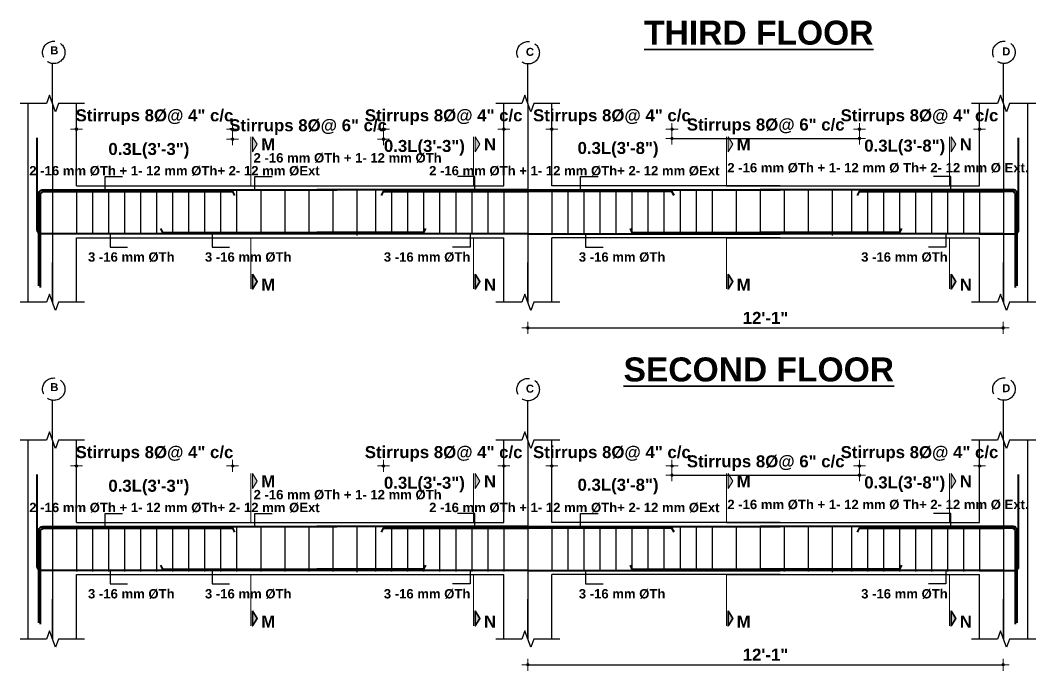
# Model space of a CAD drawing. Header units: inches. Extents: x -12073856 to 12321241, y -1226296 to 1319224.
# Drawn here: x 129946 to 130453, y 49695 to 50020 of the extents above; entities that cross this region are included whole.
import ezdxf
from ezdxf.enums import TextEntityAlignment as Align

# ---------------------------------------------------------------- set-up
doc = ezdxf.new("R2010")
doc.units = ezdxf.units.IN
doc.header["$MEASUREMENT"] = 0
doc.header["$PDMODE"] = 35
doc.linetypes.add('ACAD_ISO02W100', pattern=[15, 12, -3])
for name, color, linetype, lineweight in [('BAR', 5, 'Continuous', 40), ('Dimension', 130, 'Continuous', 9), ('Hatch', 9, 'Continuous', 9), ('HATCH1', 4, 'ACAD_ISO02W100', 13), ('TEXT', 255, 'Continuous', 35)]:
    doc.layers.add(name, color=color, linetype=linetype, lineweight=lineweight)
doc.layers.add('STIRRUP', color=10, linetype='Continuous')
doc.styles.add('1.8 str', font='times.ttf', dxfattribs={"width": 0.8, "height": 6})
doc.styles.add('STYLE1', font='arialbd.ttf')
doc.dimstyles.new('1.4', dxfattribs={"dimscale": 0, "dimtxt": 6, "dimasz": 0.5, "dimexe": 2, "dimexo": 9, "dimgap": 2, "dimtad": 1, "dimdec": 0, "dimlfac": 0.5, "dimzin": 3, "dimdsep": 46, "dimlunit": 4, "dimtxsty": '1.8 str', "dimblk": 'DIM', "dimcen": 3, "dimdle": 3, "dimse1": 1, "dimse2": 1, "dimclrd": 256, "dimclre": 256, "dimclrt": 7, "dimadec": 1, "dimazin": 2, "dimtfac": 1, "dimtdec": 0, "dimtix": 1, "dimtofl": 0, "dimtmove": 2, "dimatfit": 3, "dimldrblk": 'ARROW', "dimfxl": 2, "dimfrac": 2, "dimtolj": 2, "dimtzin": 0, "dimarcsym": 0})

# ---------------------------------------------------------------- blocks, each defined once
blk = doc.blocks.new('DIM')
at = {"layer": 'Dimension'}
h = blk.add_hatch(color=256, dxfattribs=at)
h.paths.add_polyline_path([(0, 1.3), (0, 0), (1.3, 0, 0.414214)])
h.paths.add_polyline_path([(1.3, 0), (0, 0), (0, -1.3, 0.414214)])
h.paths.add_polyline_path([(0, 0), (-1.3, 0, 0.414214), (0, -1.3)])
h.paths.add_polyline_path([(0, 1.3, 0.414214), (-1.3, 0), (0, 0)])
for p, q in [((-6, 0), (6, 0)), ((0, 6), (0, -6))]:
    blk.add_line(p, q, dxfattribs=at)
blk.add_circle((0, 0), 1.28, dxfattribs=at)
blk = doc.blocks.new('*D2440')
at = {"layer": 'Defpoints', "color": 0, "ltscale": 10, "transparency": 16777216}
for p in [(130052.03, 49797.69), (129974.03, 49785.71), (130052.03, 49781.15)]:
    blk.add_point(p, dxfattribs=at)
at = {"layer": 'Dimension', "lineweight": -2, "ltscale": 10, "transparency": 16777216}
for p, q in [((129973.53, 49797.69), (129973.03, 49797.69)), ((130052.53, 49797.69), (130053.03, 49797.69))]:
    blk.add_line(p, q, dxfattribs=at)
at = {"layer": 'Dimension', "lineweight": -2, "ltscale": 10, "transparency": 16777216, "xscale": 0.5, "yscale": 0.5, "zscale": 0.5}
blk.add_blockref('DIM', (129974.03, 49797.69), dxfattribs=at)
at = {"layer": 'Dimension', "lineweight": -2, "ltscale": 10, "transparency": 16777216, "xscale": 0.5, "yscale": 0.5, "zscale": 0.5, "rotation": 180}
blk.add_blockref('DIM', (130052.03, 49797.69), dxfattribs=at)
at = {"layer": 'Dimension', "color": 7, "ltscale": 10, "transparency": 16777216, "insert": (130013.03, 49803.72), "char_height": 6, "attachment_point": 5, "style": 'STYLE1'}
blk.add_mtext('\\A2;Stirrups 8%%C@ 4" c/c', dxfattribs=at)
blk = doc.blocks.new('ARROW')
at = {"layer": 'Hatch'}
h = blk.add_hatch(color=256, dxfattribs=at)
h.dxf.hatch_style = 1
h.paths.add_polyline_path([(12191115.8, -1270860.1), (12191485.4, -1270660.1), (12191115.8, -1270660.1)])
for p, q in [((12191115.8, -1270860.1), (12191115.8, -1270060.1)), ((12191015.8, -1270160.1), (12196382.9, -1270160.1)), ((12191485.4, -1270660.1), (12190746.1, -1270660.1)), ((12190746.1, -1270660.1), (12191115.8, -1270860.1)), ((12191485.4, -1270660.1), (12191115.8, -1270860.1))]:
    blk.add_line(p, q, dxfattribs=at)
blk = doc.blocks.new('*D2441')
at = {"layer": 'Defpoints', "color": 0, "ltscale": 10, "transparency": 16777216}
for p in [(130187.38, 49797.69), (130187.38, 49784.15), (130127.38, 49766.63)]:
    blk.add_point(p, dxfattribs=at)
at = {"layer": 'Dimension', "lineweight": -2, "ltscale": 10, "transparency": 16777216}
for p, q in [((130126.88, 49797.69), (130126.38, 49797.69)), ((130187.88, 49797.69), (130188.38, 49797.69))]:
    blk.add_line(p, q, dxfattribs=at)
at = {"layer": 'Dimension', "lineweight": -2, "ltscale": 10, "transparency": 16777216, "xscale": 0.5, "yscale": 0.5, "zscale": 0.5}
blk.add_blockref('DIM', (130127.38, 49797.69), dxfattribs=at)
at = {"layer": 'Dimension', "lineweight": -2, "ltscale": 10, "transparency": 16777216, "xscale": 0.5, "yscale": 0.5, "zscale": 0.5, "rotation": 180}
blk.add_blockref('DIM', (130187.38, 49797.69), dxfattribs=at)
at = {"layer": 'Dimension', "color": 7, "ltscale": 10, "transparency": 16777216, "insert": (130157.38, 49803.72), "char_height": 6, "attachment_point": 5, "style": 'STYLE1'}
blk.add_mtext('\\A2;Stirrups 8%%C@ 4" c/c', dxfattribs=at)
blk = doc.blocks.new('*D2442')
at = {"layer": 'Defpoints', "color": 0, "ltscale": 10, "transparency": 16777216}
for p in [(130211.38, 49797.69), (130211.38, 49784.15), (130271.38, 49766.63)]:
    blk.add_point(p, dxfattribs=at)
at = {"layer": 'Dimension', "lineweight": -2, "ltscale": 10, "transparency": 16777216}
for p, q in [((130210.88, 49797.69), (130210.38, 49797.69)), ((130271.88, 49797.69), (130272.38, 49797.69))]:
    blk.add_line(p, q, dxfattribs=at)
at = {"layer": 'Dimension', "lineweight": -2, "ltscale": 10, "transparency": 16777216, "xscale": 0.5, "yscale": 0.5, "zscale": 0.5}
blk.add_blockref('DIM', (130211.38, 49797.69), dxfattribs=at)
at = {"layer": 'Dimension', "lineweight": -2, "ltscale": 10, "transparency": 16777216, "xscale": 0.5, "yscale": 0.5, "zscale": 0.5, "rotation": 180}
blk.add_blockref('DIM', (130271.38, 49797.69), dxfattribs=at)
at = {"layer": 'Dimension', "color": 7, "ltscale": 10, "transparency": 16777216, "insert": (130241.38, 49803.72), "char_height": 6, "attachment_point": 5, "style": 'STYLE1'}
blk.add_mtext('\\A2;Stirrups 8%%C@ 4" c/c', dxfattribs=at)
blk = doc.blocks.new('*D2443')
at = {"layer": 'Defpoints', "color": 0, "ltscale": 10, "transparency": 16777216}
for p in [(130424.95, 49797.69), (130424.95, 49784.15), (130364.95, 49766.63)]:
    blk.add_point(p, dxfattribs=at)
at = {"layer": 'Dimension', "lineweight": -2, "ltscale": 10, "transparency": 16777216}
for p, q in [((130364.45, 49797.69), (130363.95, 49797.69)), ((130425.45, 49797.69), (130425.95, 49797.69))]:
    blk.add_line(p, q, dxfattribs=at)
at = {"layer": 'Dimension', "lineweight": -2, "ltscale": 10, "transparency": 16777216, "xscale": 0.5, "yscale": 0.5, "zscale": 0.5}
blk.add_blockref('DIM', (130364.95, 49797.69), dxfattribs=at)
at = {"layer": 'Dimension', "lineweight": -2, "ltscale": 10, "transparency": 16777216, "xscale": 0.5, "yscale": 0.5, "zscale": 0.5, "rotation": 180}
blk.add_blockref('DIM', (130424.95, 49797.69), dxfattribs=at)
at = {"layer": 'Dimension', "color": 7, "ltscale": 10, "transparency": 16777216, "insert": (130394.95, 49803.72), "char_height": 6, "attachment_point": 5, "style": 'STYLE1'}
blk.add_mtext('\\A2;Stirrups 8%%C@ 4" c/c', dxfattribs=at)
blk = doc.blocks.new('*D2444')
at = {"layer": 'Defpoints', "color": 0, "ltscale": 10, "transparency": 16777216}
for p in [(130364.95, 49793.08), (130271.38, 49761.65), (130364.95, 49761.65)]:
    blk.add_point(p, dxfattribs=at)
at = {"layer": 'Dimension', "lineweight": -2, "ltscale": 10, "transparency": 16777216}
blk.add_line((130271.88, 49793.08), (130364.45, 49793.08), dxfattribs=at)
at = {"layer": 'Dimension', "lineweight": -2, "ltscale": 10, "transparency": 16777216, "xscale": 0.5, "yscale": 0.5, "zscale": 0.5, "rotation": 180}
blk.add_blockref('DIM', (130271.38, 49793.08), dxfattribs=at)
at = {"layer": 'Dimension', "lineweight": -2, "ltscale": 10, "transparency": 16777216, "xscale": 0.5, "yscale": 0.5, "zscale": 0.5}
blk.add_blockref('DIM', (130364.95, 49793.08), dxfattribs=at)
at = {"layer": 'Dimension', "color": 7, "ltscale": 10, "transparency": 16777216, "insert": (130318.17, 49799.11), "char_height": 6, "attachment_point": 5, "style": 'STYLE1'}
blk.add_mtext('\\A2;Stirrups 8%%C@ 6" c/c', dxfattribs=at)
blk = doc.blocks.new('*D2445')
at = {"layer": 'Defpoints', "color": 0, "ltscale": 10, "transparency": 16777216}
for p in [(130199.38, 49711.19), (130436.74, 49711.19), (130436.74, 49698.38)]:
    blk.add_point(p, dxfattribs=at)
at = {"layer": 'Dimension', "lineweight": -2, "ltscale": 10, "transparency": 16777216}
blk.add_line((130199.88, 49698.38), (130436.24, 49698.38), dxfattribs=at)
at = {"layer": 'Dimension', "lineweight": -2, "ltscale": 10, "transparency": 16777216, "xscale": 0.5, "yscale": 0.5, "zscale": 0.5, "rotation": 180}
blk.add_blockref('DIM', (130199.38, 49698.38), dxfattribs=at)
at = {"layer": 'Dimension', "lineweight": -2, "ltscale": 10, "transparency": 16777216, "xscale": 0.5, "yscale": 0.5, "zscale": 0.5}
blk.add_blockref('DIM', (130436.74, 49698.38), dxfattribs=at)
at = {"layer": 'Dimension', "color": 7, "ltscale": 10, "transparency": 16777216, "insert": (130318.06, 49703.39), "char_height": 6, "attachment_point": 5, "style": 'STYLE1'}
blk.add_mtext('\\A2;12\'-1"', dxfattribs=at)
blk = doc.blocks.new('*D2446')
at = {"layer": 'Defpoints', "color": 0, "ltscale": 10, "transparency": 16777216}
for p in [(130052.03, 49965.98), (129974.03, 49954.01), (130052.03, 49949.44)]:
    blk.add_point(p, dxfattribs=at)
at = {"layer": 'Dimension', "lineweight": -2, "ltscale": 10, "transparency": 16777216}
for p, q in [((129973.53, 49965.98), (129973.03, 49965.98)), ((130052.53, 49965.98), (130053.03, 49965.98))]:
    blk.add_line(p, q, dxfattribs=at)
at = {"layer": 'Dimension', "lineweight": -2, "ltscale": 10, "transparency": 16777216, "xscale": 0.5, "yscale": 0.5, "zscale": 0.5}
blk.add_blockref('DIM', (129974.03, 49965.98), dxfattribs=at)
at = {"layer": 'Dimension', "lineweight": -2, "ltscale": 10, "transparency": 16777216, "xscale": 0.5, "yscale": 0.5, "zscale": 0.5, "rotation": 180}
blk.add_blockref('DIM', (130052.03, 49965.98), dxfattribs=at)
at = {"layer": 'Dimension', "color": 7, "ltscale": 10, "transparency": 16777216, "insert": (130013.03, 49972.01), "char_height": 6, "attachment_point": 5, "style": 'STYLE1'}
blk.add_mtext('\\A2;Stirrups 8%%C@ 4" c/c', dxfattribs=at)
blk = doc.blocks.new('*D2447')
at = {"layer": 'Defpoints', "color": 0, "ltscale": 10, "transparency": 16777216}
for p in [(130127.38, 49961), (130052.03, 49944.46), (130127.38, 49929.95)]:
    blk.add_point(p, dxfattribs=at)
at = {"layer": 'Dimension', "lineweight": -2, "ltscale": 10, "transparency": 16777216}
for p, q in [((130051.53, 49961), (130051.03, 49961)), ((130127.88, 49961), (130128.38, 49961))]:
    blk.add_line(p, q, dxfattribs=at)
at = {"layer": 'Dimension', "lineweight": -2, "ltscale": 10, "transparency": 16777216, "xscale": 0.5, "yscale": 0.5, "zscale": 0.5}
blk.add_blockref('DIM', (130052.03, 49961), dxfattribs=at)
at = {"layer": 'Dimension', "lineweight": -2, "ltscale": 10, "transparency": 16777216, "xscale": 0.5, "yscale": 0.5, "zscale": 0.5, "rotation": 180}
blk.add_blockref('DIM', (130127.38, 49961), dxfattribs=at)
at = {"layer": 'Dimension', "color": 7, "ltscale": 10, "transparency": 16777216, "insert": (130089.71, 49967.03), "char_height": 6, "attachment_point": 5, "style": 'STYLE1'}
blk.add_mtext('\\A2;Stirrups 8%%C@ 6" c/c', dxfattribs=at)
blk = doc.blocks.new('*D2448')
at = {"layer": 'Defpoints', "color": 0, "ltscale": 10, "transparency": 16777216}
for p in [(130187.38, 49965.98), (130187.38, 49952.44), (130127.38, 49934.93)]:
    blk.add_point(p, dxfattribs=at)
at = {"layer": 'Dimension', "lineweight": -2, "ltscale": 10, "transparency": 16777216}
for p, q in [((130126.88, 49965.98), (130126.38, 49965.98)), ((130187.88, 49965.98), (130188.38, 49965.98))]:
    blk.add_line(p, q, dxfattribs=at)
at = {"layer": 'Dimension', "lineweight": -2, "ltscale": 10, "transparency": 16777216, "xscale": 0.5, "yscale": 0.5, "zscale": 0.5}
blk.add_blockref('DIM', (130127.38, 49965.98), dxfattribs=at)
at = {"layer": 'Dimension', "lineweight": -2, "ltscale": 10, "transparency": 16777216, "xscale": 0.5, "yscale": 0.5, "zscale": 0.5, "rotation": 180}
blk.add_blockref('DIM', (130187.38, 49965.98), dxfattribs=at)
at = {"layer": 'Dimension', "color": 7, "ltscale": 10, "transparency": 16777216, "insert": (130157.38, 49972.01), "char_height": 6, "attachment_point": 5, "style": 'STYLE1'}
blk.add_mtext('\\A2;Stirrups 8%%C@ 4" c/c', dxfattribs=at)
blk = doc.blocks.new('*D2449')
at = {"layer": 'Defpoints', "color": 0, "ltscale": 10, "transparency": 16777216}
for p in [(130211.38, 49965.98), (130211.38, 49952.44), (130271.38, 49934.93)]:
    blk.add_point(p, dxfattribs=at)
at = {"layer": 'Dimension', "lineweight": -2, "ltscale": 10, "transparency": 16777216}
for p, q in [((130210.88, 49965.98), (130210.38, 49965.98)), ((130271.88, 49965.98), (130272.38, 49965.98))]:
    blk.add_line(p, q, dxfattribs=at)
at = {"layer": 'Dimension', "lineweight": -2, "ltscale": 10, "transparency": 16777216, "xscale": 0.5, "yscale": 0.5, "zscale": 0.5}
blk.add_blockref('DIM', (130211.38, 49965.98), dxfattribs=at)
at = {"layer": 'Dimension', "lineweight": -2, "ltscale": 10, "transparency": 16777216, "xscale": 0.5, "yscale": 0.5, "zscale": 0.5, "rotation": 180}
blk.add_blockref('DIM', (130271.38, 49965.98), dxfattribs=at)
at = {"layer": 'Dimension', "color": 7, "ltscale": 10, "transparency": 16777216, "insert": (130241.38, 49972.01), "char_height": 6, "attachment_point": 5, "style": 'STYLE1'}
blk.add_mtext('\\A2;Stirrups 8%%C@ 4" c/c', dxfattribs=at)
blk = doc.blocks.new('*D2450')
at = {"layer": 'Defpoints', "color": 0, "ltscale": 10, "transparency": 16777216}
for p in [(130424.95, 49965.98), (130424.95, 49952.44), (130364.95, 49934.93)]:
    blk.add_point(p, dxfattribs=at)
at = {"layer": 'Dimension', "lineweight": -2, "ltscale": 10, "transparency": 16777216}
for p, q in [((130364.45, 49965.98), (130363.95, 49965.98)), ((130425.45, 49965.98), (130425.95, 49965.98))]:
    blk.add_line(p, q, dxfattribs=at)
at = {"layer": 'Dimension', "lineweight": -2, "ltscale": 10, "transparency": 16777216, "xscale": 0.5, "yscale": 0.5, "zscale": 0.5}
blk.add_blockref('DIM', (130364.95, 49965.98), dxfattribs=at)
at = {"layer": 'Dimension', "lineweight": -2, "ltscale": 10, "transparency": 16777216, "xscale": 0.5, "yscale": 0.5, "zscale": 0.5, "rotation": 180}
blk.add_blockref('DIM', (130424.95, 49965.98), dxfattribs=at)
at = {"layer": 'Dimension', "color": 7, "ltscale": 10, "transparency": 16777216, "insert": (130394.95, 49972.01), "char_height": 6, "attachment_point": 5, "style": 'STYLE1'}
blk.add_mtext('\\A2;Stirrups 8%%C@ 4" c/c', dxfattribs=at)
blk = doc.blocks.new('*D2451')
at = {"layer": 'Defpoints', "color": 0, "ltscale": 10, "transparency": 16777216}
for p in [(130364.95, 49961.37), (130271.38, 49929.95), (130364.95, 49929.95)]:
    blk.add_point(p, dxfattribs=at)
at = {"layer": 'Dimension', "lineweight": -2, "ltscale": 10, "transparency": 16777216}
blk.add_line((130271.88, 49961.37), (130364.45, 49961.37), dxfattribs=at)
at = {"layer": 'Dimension', "lineweight": -2, "ltscale": 10, "transparency": 16777216, "xscale": 0.5, "yscale": 0.5, "zscale": 0.5, "rotation": 180}
blk.add_blockref('DIM', (130271.38, 49961.37), dxfattribs=at)
at = {"layer": 'Dimension', "lineweight": -2, "ltscale": 10, "transparency": 16777216, "xscale": 0.5, "yscale": 0.5, "zscale": 0.5}
blk.add_blockref('DIM', (130364.95, 49961.37), dxfattribs=at)
at = {"layer": 'Dimension', "color": 7, "ltscale": 10, "transparency": 16777216, "insert": (130318.17, 49967.4), "char_height": 6, "attachment_point": 5, "style": 'STYLE1'}
blk.add_mtext('\\A2;Stirrups 8%%C@ 6" c/c', dxfattribs=at)
blk = doc.blocks.new('*D2452')
at = {"layer": 'Defpoints', "color": 0, "ltscale": 10, "transparency": 16777216}
for p in [(130199.38, 49879.49), (130436.74, 49879.49), (130436.74, 49866.67)]:
    blk.add_point(p, dxfattribs=at)
at = {"layer": 'Dimension', "lineweight": -2, "ltscale": 10, "transparency": 16777216}
blk.add_line((130199.88, 49866.67), (130436.24, 49866.67), dxfattribs=at)
at = {"layer": 'Dimension', "lineweight": -2, "ltscale": 10, "transparency": 16777216, "xscale": 0.5, "yscale": 0.5, "zscale": 0.5, "rotation": 180}
blk.add_blockref('DIM', (130199.38, 49866.67), dxfattribs=at)
at = {"layer": 'Dimension', "lineweight": -2, "ltscale": 10, "transparency": 16777216, "xscale": 0.5, "yscale": 0.5, "zscale": 0.5}
blk.add_blockref('DIM', (130436.74, 49866.67), dxfattribs=at)
at = {"layer": 'Dimension', "color": 7, "ltscale": 10, "transparency": 16777216, "insert": (130318.06, 49871.69), "char_height": 6, "attachment_point": 5, "style": 'STYLE1'}
blk.add_mtext('\\A2;12\'-1"', dxfattribs=at)

msp = doc.modelspace()

# ---------------------------------------------------------------- hatches: boundary and pattern name
at = {"layer": 'TEXT', "ltscale": 10}
for points in [[(130062.02, 49962.22), (130062.02, 49954.72), (130064.33, 49958.47)], [(130173.18, 49962.22), (130173.18, 49954.72), (130175.49, 49958.47)], [(130299.37, 49962.22), (130299.37, 49954.72), (130301.68, 49958.47)], [(130410.75, 49962.22), (130410.75, 49954.72), (130413.06, 49958.47)], [(130062.02, 49886.09), (130062.02, 49893.59), (130064.33, 49889.84)], [(130173.18, 49886.09), (130173.18, 49893.59), (130175.49, 49889.84)], [(130299.37, 49886.09), (130299.37, 49893.59), (130301.68, 49889.84)], [(130410.75, 49886.09), (130410.75, 49893.59), (130413.06, 49889.84)], [(130062.02, 49793.93), (130062.02, 49786.43), (130064.33, 49790.18)], [(130173.18, 49793.93), (130173.18, 49786.43), (130175.49, 49790.18)], [(130299.37, 49793.93), (130299.37, 49786.43), (130301.68, 49790.18)], [(130410.75, 49793.93), (130410.75, 49786.43), (130413.06, 49790.18)], [(130062.02, 49717.79), (130062.02, 49725.29), (130064.33, 49721.54)], [(130173.18, 49717.79), (130173.18, 49725.29), (130175.49, 49721.54)], [(130299.37, 49717.79), (130299.37, 49725.29), (130301.68, 49721.54)], [(130410.75, 49717.79), (130410.75, 49725.29), (130413.06, 49721.54)]]:
    msp.add_hatch(color=256, dxfattribs=at).paths.add_polyline_path(points)

# ---------------------------------------------------------------- linework, layer by layer
for p, q in [((129962.03, 49978.84), (129962.03, 49998.8)), ((130199.38, 49978.84), (130199.38, 49998.8)), ((130436.95, 49978.84), (130436.95, 49998.8)), ((129962.03, 49978.84), (129962.03, 49879.49)), ((130199.38, 49978.84), (130199.38, 49879.49)), ((130436.95, 49978.84), (130436.95, 49879.49)), ((129962.03, 49879.49), (129962.03, 49899.44)), ((130199.38, 49879.49), (130199.38, 49899.44)), ((130436.95, 49879.49), (130436.95, 49899.44)), ((129962.03, 49810.55), (129962.03, 49830.5)), ((130199.38, 49810.55), (130199.38, 49830.5)), ((130436.95, 49810.55), (130436.95, 49830.5)), ((129962.03, 49810.55), (129962.03, 49711.19)), ((130199.38, 49810.55), (130199.38, 49711.19)), ((130436.95, 49810.55), (130436.95, 49711.19)), ((129962.03, 49711.19), (129962.03, 49731.15)), ((130199.38, 49711.19), (130199.38, 49731.15)), ((130436.95, 49711.19), (130436.95, 49731.15))]:
    msp.add_line(p, q)
at = {"ltscale": 10}
for p, q in [((129950.03, 49911.68), (129950.03, 49978.84)), ((129974.03, 49937.68), (129974.03, 49978.84)), ((130187.38, 49937.68), (130187.38, 49978.84)), ((130211.38, 49937.68), (130211.38, 49978.84)), ((130424.95, 49937.68), (130424.95, 49978.84)), ((130448.95, 49934.93), (130448.95, 49978.84)), ((129974.03, 49937.68), (130172.33, 49937.68)), ((130094.03, 49937.68), (130187.38, 49937.68)), ((130325.38, 49937.68), (130211.38, 49937.68)), ((130298.52, 49937.68), (130424.95, 49937.68)), ((130448.95, 49879.49), (130448.95, 49934.93)), ((129950.03, 49879.49), (129950.03, 49911.68)), ((129974.03, 49879.49), (129974.03, 49911.68)), ((129974.03, 49911.68), (130170.55, 49911.68)), ((130094.03, 49911.68), (130187.38, 49911.68)), ((130187.38, 49879.49), (130187.38, 49911.68)), ((130325.38, 49911.68), (130211.38, 49911.68)), ((130211.38, 49879.49), (130211.38, 49911.68)), ((130298.52, 49911.68), (130424.95, 49911.68)), ((130424.95, 49879.49), (130424.95, 49911.68)), ((129950.03, 49743.38), (129950.03, 49810.55)), ((129974.03, 49769.38), (129974.03, 49810.55)), ((130187.38, 49769.38), (130187.38, 49810.55)), ((130211.38, 49769.38), (130211.38, 49810.55)), ((130424.95, 49769.38), (130424.95, 49810.55)), ((130448.95, 49766.63), (130448.95, 49810.55)), ((129974.03, 49769.38), (130172.33, 49769.38)), ((130094.03, 49769.38), (130187.38, 49769.38)), ((130325.38, 49769.38), (130211.38, 49769.38)), ((130298.52, 49769.38), (130424.95, 49769.38)), ((130448.95, 49711.19), (130448.95, 49766.63)), ((129950.03, 49711.19), (129950.03, 49743.38)), ((129974.03, 49711.19), (129974.03, 49743.38)), ((129974.03, 49743.38), (130170.55, 49743.38)), ((130094.03, 49743.38), (130187.38, 49743.38)), ((130187.38, 49711.19), (130187.38, 49743.38)), ((130325.38, 49743.38), (130211.38, 49743.38)), ((130211.38, 49711.19), (130211.38, 49743.38)), ((130298.52, 49743.38), (130424.95, 49743.38)), ((130424.95, 49711.19), (130424.95, 49743.38))]:
    msp.add_line(p, q, dxfattribs=at)
at = {"linetype": 'Continuous', "ltscale": 10}
for points in [[(129978.03, 49978.84), (129965.03, 49978.84), (129963.53, 49974.72), (129960.53, 49982.96), (129959.03, 49978.84), (129946.03, 49978.84)], [(130215.38, 49978.84), (130202.38, 49978.84), (130200.88, 49974.72), (130197.88, 49982.96), (130196.38, 49978.84), (130183.38, 49978.84)], [(130452.95, 49978.84), (130439.95, 49978.84), (130438.45, 49974.72), (130435.45, 49982.96), (130433.95, 49978.84), (130420.95, 49978.84)], [(129978.03, 49879.49), (129965.03, 49879.49), (129963.53, 49875.36), (129960.53, 49883.61), (129959.03, 49879.49), (129946.03, 49879.49)], [(130215.38, 49879.49), (130202.38, 49879.49), (130200.88, 49875.36), (130197.88, 49883.61), (130196.38, 49879.49), (130183.38, 49879.49)], [(130452.95, 49879.49), (130439.95, 49879.49), (130438.45, 49875.36), (130435.45, 49883.61), (130433.95, 49879.49), (130420.95, 49879.49)], [(129978.03, 49810.55), (129965.03, 49810.55), (129963.53, 49806.43), (129960.53, 49814.67), (129959.03, 49810.55), (129946.03, 49810.55)], [(130215.38, 49810.55), (130202.38, 49810.55), (130200.88, 49806.43), (130197.88, 49814.67), (130196.38, 49810.55), (130183.38, 49810.55)], [(130452.95, 49810.55), (130439.95, 49810.55), (130438.45, 49806.43), (130435.45, 49814.67), (130433.95, 49810.55), (130420.95, 49810.55)], [(129978.03, 49711.19), (129965.03, 49711.19), (129963.53, 49707.07), (129960.53, 49715.31), (129959.03, 49711.19), (129946.03, 49711.19)], [(130215.38, 49711.19), (130202.38, 49711.19), (130200.88, 49707.07), (130197.88, 49715.31), (130196.38, 49711.19), (130183.38, 49711.19)], [(130452.95, 49711.19), (130439.95, 49711.19), (130438.45, 49707.07), (130435.45, 49715.31), (130433.95, 49711.19), (130420.95, 49711.19)]]:
    msp.add_lwpolyline(points, dxfattribs=at)
at = {"layer": 'BAR', "ltscale": 10}
for p, q in [((130199.38, 49935.68), (130094.03, 49935.68)), ((130199.38, 49935.68), (130325.38, 49935.68)), ((130436.95, 49935.68), (130315.38, 49935.68)), ((130199.38, 49913.68), (130094.03, 49913.68)), ((130199.38, 49913.68), (130325.38, 49913.68)), ((130436.95, 49913.68), (130315.38, 49913.68)), ((130199.38, 49767.38), (130094.03, 49767.38)), ((130199.38, 49767.38), (130325.38, 49767.38)), ((130436.95, 49767.38), (130315.38, 49767.38)), ((130199.38, 49745.38), (130094.03, 49745.38)), ((130199.38, 49745.38), (130325.38, 49745.38)), ((130436.95, 49745.38), (130315.38, 49745.38))]:
    msp.add_line(p, q, dxfattribs=at)
for points in [[(129974.03, 49913.68), (129956.55, 49913.68, -0.414214), (129954.53, 49915.69), (129954.53, 49961.68)], [(130424.95, 49913.68), (130442.44, 49913.68, 0.414214), (130444.45, 49915.69), (130444.45, 49961.68)], [(129955.28, 49887.68), (129955.28, 49933.66, -0.414214), (129957.3, 49935.68), (129974.03, 49935.68)], [(129956.03, 49886.93), (129956.03, 49932.91, -0.414214), (129958.05, 49934.93), (129974.03, 49934.93)], [(130443.7, 49887.68), (130443.7, 49933.66, 0.414214), (130441.69, 49935.68), (130424.95, 49935.68)], [(130442.95, 49886.93), (130442.95, 49932.91, 0.414214), (130440.94, 49934.93), (130424.95, 49934.93)], [(129974.03, 49745.38), (129956.55, 49745.38, -0.414214), (129954.53, 49747.4), (129954.53, 49793.38)], [(130424.95, 49745.38), (130442.44, 49745.38, 0.414214), (130444.45, 49747.4), (130444.45, 49793.38)], [(129955.28, 49719.38), (129955.28, 49765.37, -0.414214), (129957.3, 49767.38), (129974.03, 49767.38)], [(129956.03, 49718.63), (129956.03, 49764.62, -0.414214), (129958.05, 49766.63), (129974.03, 49766.63)], [(130443.7, 49719.38), (130443.7, 49765.37, 0.414214), (130441.69, 49767.38), (130424.95, 49767.38)], [(130442.95, 49718.63), (130442.95, 49764.62, 0.414214), (130440.94, 49766.63), (130424.95, 49766.63)]]:
    msp.add_lwpolyline(points, format="xyb", dxfattribs=at)
for points in [[(129962.03, 49935.68), (130104.03, 49935.68)], [(129962.03, 49934.93), (130052.03, 49934.93), (130052.99, 49932.93)], [(130126.34, 49932.93), (130127.38, 49934.93), (130199.38, 49934.93)], [(130272.43, 49932.93), (130271.38, 49934.93), (130199.38, 49934.93)], [(130363.91, 49932.93), (130364.95, 49934.93), (130436.95, 49934.93)], [(130016.08, 49916.43), (130017.03, 49914.43), (130104.03, 49914.43)], [(130148.34, 49916.43), (130147.38, 49914.43), (130094.03, 49914.43)], [(130250.43, 49916.43), (130251.38, 49914.43), (130325.38, 49914.43)], [(130385.91, 49916.43), (130384.95, 49914.43), (130315.38, 49914.43)], [(130104.03, 49913.68), (129962.03, 49913.68)], [(129962.03, 49767.38), (130104.03, 49767.38)], [(129962.03, 49766.63), (130052.03, 49766.63), (130052.99, 49764.63)], [(130126.34, 49764.63), (130127.38, 49766.63), (130199.38, 49766.63)], [(130272.43, 49764.63), (130271.38, 49766.63), (130199.38, 49766.63)], [(130363.91, 49764.63), (130364.95, 49766.63), (130436.95, 49766.63)], [(130104.03, 49745.38), (129962.03, 49745.38)], [(130016.08, 49748.13), (130017.03, 49746.13), (130104.03, 49746.13)], [(130148.34, 49748.13), (130147.38, 49746.13), (130094.03, 49746.13)], [(130250.43, 49748.13), (130251.38, 49746.13), (130325.38, 49746.13)], [(130385.91, 49748.13), (130384.95, 49746.13), (130315.38, 49746.13)]]:
    msp.add_lwpolyline(points, dxfattribs=at)
at = {"layer": 'Dimension', "ltscale": 10}
for p, q in [((130061.16, 49937.68), (130061.16, 49962.18)), ((130172.33, 49937.68), (130172.33, 49962.18)), ((130298.52, 49937.68), (130298.52, 49962.18)), ((130409.89, 49937.68), (130409.89, 49962.18)), ((130061.16, 49886.13), (130061.16, 49911.68)), ((130172.33, 49886.13), (130172.33, 49911.68)), ((130298.52, 49886.13), (130298.52, 49911.68)), ((130409.89, 49886.13), (130409.89, 49911.68)), ((130061.16, 49769.38), (130061.16, 49793.88)), ((130172.33, 49769.38), (130172.33, 49793.88)), ((130298.52, 49769.38), (130298.52, 49793.88)), ((130409.89, 49769.38), (130409.89, 49793.88)), ((130061.16, 49717.84), (130061.16, 49743.38)), ((130172.33, 49717.84), (130172.33, 49743.38)), ((130298.52, 49717.84), (130298.52, 49743.38)), ((130409.89, 49717.84), (130409.89, 49743.38))]:
    msp.add_line(p, q, dxfattribs=at)
for points in [[(130062.02, 49954.72), (130062.02, 49962.22), (130064.33, 49958.47), (130062.02, 49954.72)], [(130173.18, 49954.72), (130173.18, 49962.22), (130175.49, 49958.47), (130173.18, 49954.72)], [(130299.37, 49954.72), (130299.37, 49962.22), (130301.68, 49958.47), (130299.37, 49954.72)], [(130410.75, 49954.72), (130410.75, 49962.22), (130413.06, 49958.47), (130410.75, 49954.72)], [(130062.02, 49786.43), (130062.02, 49793.93), (130064.33, 49790.18), (130062.02, 49786.43)], [(130173.18, 49786.43), (130173.18, 49793.93), (130175.49, 49790.18), (130173.18, 49786.43)], [(130299.37, 49786.43), (130299.37, 49793.93), (130301.68, 49790.18), (130299.37, 49786.43)], [(130410.75, 49786.43), (130410.75, 49793.93), (130413.06, 49790.18), (130410.75, 49786.43)]]:
    msp.add_lwpolyline(points, dxfattribs=at)
at = {"layer": 'HATCH1', "lineweight": 25}
for centre in [(129962.71, 50004.37), (130199.55, 50004.17), (130437.12, 50004.39), (129962.71, 49836.08), (130199.55, 49835.88), (130437.12, 49836.1)]:
    msp.add_circle(centre, 5.6, dxfattribs=at)
at = {"layer": 'STIRRUP'}
for p, q in [((129974.03, 49936.08), (129974.03, 49913.28)), ((129982.03, 49936.08), (129982.03, 49913.28)), ((129990.03, 49936.08), (129990.03, 49913.28)), ((129998.03, 49936.08), (129998.03, 49913.28)), ((130006.03, 49936.08), (130006.03, 49913.28)), ((130014.03, 49936.08), (130014.03, 49913.28)), ((130022.03, 49936.08), (130022.03, 49913.28)), ((130030.03, 49936.08), (130030.03, 49913.28)), ((130038.03, 49936.08), (130038.03, 49913.28)), ((130046.03, 49936.08), (130046.03, 49913.28)), ((130054.03, 49936.08), (130054.03, 49913.28)), ((130066.03, 49936.08), (130066.03, 49913.28)), ((130078.03, 49936.08), (130078.03, 49913.28)), ((130090.03, 49936.08), (130090.03, 49913.28)), ((130102.03, 49936.08), (130102.03, 49913.28)), ((130114.03, 49936.08), (130114.03, 49913.28)), ((130114.03, 49935.68), (130114.03, 49912.88)), ((130123.38, 49936.08), (130123.38, 49913.28)), ((130131.38, 49936.08), (130131.38, 49913.28)), ((130139.38, 49936.08), (130139.38, 49913.28)), ((130147.38, 49936.08), (130147.38, 49913.28)), ((130155.38, 49936.08), (130155.38, 49913.28)), ((130163.38, 49936.08), (130163.38, 49913.28)), ((130171.38, 49936.08), (130171.38, 49913.28)), ((130179.38, 49936.08), (130179.38, 49913.28)), ((130187.38, 49936.08), (130187.38, 49913.28)), ((130211.38, 49936.08), (130211.38, 49913.28)), ((130219.38, 49936.08), (130219.38, 49913.28)), ((130227.38, 49936.08), (130227.38, 49913.28)), ((130235.38, 49936.08), (130235.38, 49913.28)), ((130243.38, 49936.08), (130243.38, 49913.28)), ((130251.38, 49936.08), (130251.38, 49913.28)), ((130259.38, 49936.08), (130259.38, 49913.28)), ((130267.38, 49936.08), (130267.38, 49913.28)), ((130275.38, 49936.08), (130275.38, 49913.28)), ((130283.38, 49936.08), (130283.38, 49913.28)), ((130291.38, 49936.08), (130291.38, 49913.28)), ((130303.38, 49936.08), (130303.38, 49913.28)), ((130315.38, 49936.08), (130315.38, 49913.28)), ((130327.38, 49936.08), (130327.38, 49913.28)), ((130339.38, 49936.08), (130339.38, 49913.28)), ((130351.38, 49936.08), (130351.38, 49913.28)), ((130351.38, 49935.68), (130351.38, 49912.88)), ((130360.95, 49936.08), (130360.95, 49913.28)), ((130368.95, 49936.08), (130368.95, 49913.28)), ((130376.95, 49936.08), (130376.95, 49913.28)), ((130384.95, 49936.08), (130384.95, 49913.28)), ((130392.95, 49936.08), (130392.95, 49913.28)), ((130400.95, 49936.08), (130400.95, 49913.28)), ((130408.95, 49936.08), (130408.95, 49913.28)), ((130416.95, 49936.08), (130416.95, 49913.28)), ((130424.95, 49936.08), (130424.95, 49913.28)), ((129974.03, 49767.78), (129974.03, 49744.98)), ((129982.03, 49767.78), (129982.03, 49744.98)), ((129990.03, 49767.78), (129990.03, 49744.98)), ((129998.03, 49767.78), (129998.03, 49744.98)), ((130006.03, 49767.78), (130006.03, 49744.98)), ((130014.03, 49767.78), (130014.03, 49744.98)), ((130022.03, 49767.78), (130022.03, 49744.98)), ((130030.03, 49767.78), (130030.03, 49744.98)), ((130038.03, 49767.78), (130038.03, 49744.98)), ((130046.03, 49767.78), (130046.03, 49744.98)), ((130054.03, 49767.78), (130054.03, 49744.98)), ((130066.03, 49767.78), (130066.03, 49744.98)), ((130078.03, 49767.78), (130078.03, 49744.98)), ((130090.03, 49767.78), (130090.03, 49744.98)), ((130102.03, 49767.78), (130102.03, 49744.98)), ((130114.03, 49767.78), (130114.03, 49744.98)), ((130114.03, 49767.38), (130114.03, 49744.58)), ((130123.38, 49767.78), (130123.38, 49744.98)), ((130131.38, 49767.78), (130131.38, 49744.98)), ((130139.38, 49767.78), (130139.38, 49744.98)), ((130147.38, 49767.78), (130147.38, 49744.98)), ((130155.38, 49767.78), (130155.38, 49744.98)), ((130163.38, 49767.78), (130163.38, 49744.98)), ((130171.38, 49767.78), (130171.38, 49744.98)), ((130179.38, 49767.78), (130179.38, 49744.98)), ((130187.38, 49767.78), (130187.38, 49744.98)), ((130211.38, 49767.78), (130211.38, 49744.98)), ((130219.38, 49767.78), (130219.38, 49744.98)), ((130227.38, 49767.78), (130227.38, 49744.98)), ((130235.38, 49767.78), (130235.38, 49744.98)), ((130243.38, 49767.78), (130243.38, 49744.98)), ((130251.38, 49767.78), (130251.38, 49744.98)), ((130259.38, 49767.78), (130259.38, 49744.98)), ((130267.38, 49767.78), (130267.38, 49744.98)), ((130275.38, 49767.78), (130275.38, 49744.98)), ((130283.38, 49767.78), (130283.38, 49744.98)), ((130291.38, 49767.78), (130291.38, 49744.98)), ((130303.38, 49767.78), (130303.38, 49744.98)), ((130315.38, 49767.78), (130315.38, 49744.98)), ((130327.38, 49767.78), (130327.38, 49744.98)), ((130339.38, 49767.78), (130339.38, 49744.98)), ((130351.38, 49767.78), (130351.38, 49744.98)), ((130351.38, 49767.38), (130351.38, 49744.58)), ((130360.95, 49767.78), (130360.95, 49744.98)), ((130368.95, 49767.78), (130368.95, 49744.98)), ((130376.95, 49767.78), (130376.95, 49744.98)), ((130384.95, 49767.78), (130384.95, 49744.98)), ((130392.95, 49767.78), (130392.95, 49744.98)), ((130400.95, 49767.78), (130400.95, 49744.98)), ((130408.95, 49767.78), (130408.95, 49744.98)), ((130416.95, 49767.78), (130416.95, 49744.98)), ((130424.95, 49767.78), (130424.95, 49744.98))]:
    msp.add_line(p, q, dxfattribs=at)
at = {"layer": 'TEXT', "ltscale": 10}
for points in [[(130062.02, 49893.59), (130062.02, 49886.09), (130064.33, 49889.84), (130062.02, 49893.59)], [(130173.18, 49893.59), (130173.18, 49886.09), (130175.49, 49889.84), (130173.18, 49893.59)], [(130299.37, 49893.59), (130299.37, 49886.09), (130301.68, 49889.84), (130299.37, 49893.59)], [(130410.75, 49893.59), (130410.75, 49886.09), (130413.06, 49889.84), (130410.75, 49893.59)], [(130062.02, 49725.29), (130062.02, 49717.79), (130064.33, 49721.54), (130062.02, 49725.29)], [(130173.18, 49725.29), (130173.18, 49717.79), (130175.49, 49721.54), (130173.18, 49725.29)], [(130299.37, 49725.29), (130299.37, 49717.79), (130301.68, 49721.54), (130299.37, 49725.29)], [(130410.75, 49725.29), (130410.75, 49717.79), (130413.06, 49721.54), (130410.75, 49725.29)]]:
    msp.add_lwpolyline(points, dxfattribs=at)

# ---------------------------------------------------------------- texts
at = {"layer": 'HATCH1', "lineweight": 25, "style": 'STYLE1'}
for s, p in [('B', (129961.02, 50003.38)), ('C', (130198.45, 50002.62)), ('D', (130436.25, 50002.84)), ('B', (129961.02, 49835.09)), ('C', (130198.45, 49834.33)), ('D', (130436.25, 49834.55))]:
    msp.add_text(s, height=4, dxfattribs=at).set_placement(p)
at = {"layer": 'TEXT', "style": 'STYLE1'}
for s, p in [('%%UTHIRD FLOOR', (130314.7, 50014.22)), ('%%USECOND FLOOR', (130314.7, 49845.93))]:
    msp.add_text(s, height=12, dxfattribs=at).set_placement(p, align=Align.MIDDLE_CENTER)
for s, p in [('0.3L(3\'-3")', (129989.99, 49953.1)), ('0.3L(3\'-3")', (130127.55, 49954.62)), ('0.3L(3\'-8")', (130224.23, 49953.6)), ('0.3L(3\'-8")', (130367.36, 49954.76)), ('0.3L(3\'-3")', (129989.99, 49784.81)), ('0.3L(3\'-3")', (130127.55, 49786.33)), ('0.3L(3\'-8")', (130224.23, 49785.3)), ('0.3L(3\'-8")', (130367.36, 49786.47))]:
    msp.add_text(s, height=6, dxfattribs=at).set_placement(p)
at = {"layer": 'TEXT', "ltscale": 10, "style": 'STYLE1'}
for s, height, p in [('M', 6, (130066.31, 49955.39)), ('N', 6, (130177.49, 49955.39)), ('M', 6, (130303.66, 49955.39)), ('N', 6, (130415.05, 49955.39)), ('2 -16 mm %%CTh + 1- 12 mm %%CTh', 4.68, (130062.5, 49949.33)), ('2 -16 mm %%CTh + 1- 12 mm %%CTh+ 2- 12 mm %%CExt', 4.68, (129950.53, 49942.91)), ('2 -16 mm %%CTh + 1- 12 mm %%CTh+ 2- 12 mm %%CExt', 4.68, (130150.11, 49942.91)), ('2 -16 mm %%CTh + 1- 12 mm %%C Th+ 2- 12 mm %%C Ext.', 4.68, (130299.01, 49944.41)), ('3 -16 mm %%CTh ', 4.68, (129979.84, 49899.78)), ('3 -16 mm %%CTh ', 4.68, (130038.21, 49899.78)), ('3 -16 mm %%CTh ', 4.68, (130127.51, 49899.78)), ('3 -16 mm %%CTh ', 4.68, (130224.86, 49899.78)), ('3 -16 mm %%CTh ', 4.68, (130365.82, 49899.78)), ('M', 6, (130066.31, 49885.26)), ('N', 6, (130177.49, 49885.26)), ('M', 6, (130303.66, 49885.26)), ('N', 6, (130415.05, 49885.26)), ('M', 6, (130066.31, 49787.09)), ('N', 6, (130177.49, 49787.09)), ('M', 6, (130303.66, 49787.09)), ('N', 6, (130415.05, 49787.09)), ('2 -16 mm %%CTh + 1- 12 mm %%CTh', 4.68, (130062.5, 49781.04)), ('2 -16 mm %%CTh + 1- 12 mm %%CTh+ 2- 12 mm %%CExt', 4.68, (129950.53, 49774.61)), ('2 -16 mm %%CTh + 1- 12 mm %%CTh+ 2- 12 mm %%CExt', 4.68, (130150.11, 49774.61)), ('2 -16 mm %%CTh + 1- 12 mm %%C Th+ 2- 12 mm %%C Ext.', 4.68, (130299.01, 49776.12)), ('3 -16 mm %%CTh ', 4.68, (129979.84, 49731.49)), ('3 -16 mm %%CTh ', 4.68, (130038.21, 49731.49)), ('3 -16 mm %%CTh ', 4.68, (130127.51, 49731.49)), ('3 -16 mm %%CTh ', 4.68, (130224.86, 49731.49)), ('3 -16 mm %%CTh ', 4.68, (130365.82, 49731.49)), ('M', 6, (130066.31, 49716.97)), ('N', 6, (130177.49, 49716.97)), ('M', 6, (130303.66, 49716.97)), ('N', 6, (130415.05, 49716.97))]:
    msp.add_text(s, height=height, dxfattribs=at).set_placement(p)

# ---------------------------------------------------------------- dimensions: what is measured, and where the dimension line sits
at = {"layer": 'Dimension', "ltscale": 10}
for base, p1, p2, text, picture, middle in [((130052.03, 49965.98), (129974.03, 49954.01), (130052.03, 49949.44), 'Stirrups 8%%C@ 4" c/c', '*D2446', (130013.03, 49972.01)), ((130187.38, 49965.98), (130127.38, 49934.93), (130187.38, 49952.44), 'Stirrups 8%%C@ 4" c/c', '*D2448', (130157.38, 49972.01)), ((130424.95, 49965.98), (130364.95, 49934.93), (130424.95, 49952.44), 'Stirrups 8%%C@ 4" c/c', '*D2450', (130394.95, 49972.01)), ((130127.38, 49961), (130052.03, 49944.46), (130127.38, 49929.95), 'Stirrups 8%%C@ 6" c/c', '*D2447', (130089.71, 49967.03)), ((130364.95, 49961.37), (130271.38, 49929.95), (130364.95, 49929.95), 'Stirrups 8%%C@ 6" c/c', '*D2451', (130318.17, 49967.4)), ((130436.74, 49866.67), (130199.38, 49879.49), (130436.74, 49879.49), '12\'-1"', '*D2452', (130318.06, 49871.69)), ((130052.03, 49797.69), (129974.03, 49785.71), (130052.03, 49781.15), 'Stirrups 8%%C@ 4" c/c', '*D2440', (130013.03, 49803.72)), ((130187.38, 49797.69), (130127.38, 49766.63), (130187.38, 49784.15), 'Stirrups 8%%C@ 4" c/c', '*D2441', (130157.38, 49803.72)), ((130424.95, 49797.69), (130364.95, 49766.63), (130424.95, 49784.15), 'Stirrups 8%%C@ 4" c/c', '*D2443', (130394.95, 49803.72)), ((130364.95, 49793.08), (130271.38, 49761.65), (130364.95, 49761.65), 'Stirrups 8%%C@ 6" c/c', '*D2444', (130318.17, 49799.11)), ((130436.74, 49698.38), (130199.38, 49711.19), (130436.74, 49711.19), '12\'-1"', '*D2445', (130318.06, 49703.39))]:
    dim = msp.add_linear_dim(base=base, p1=p1, p2=p2, text=text, dimstyle='1.4', override={"dimscale": 1, "dimtxsty": 'STYLE1'}, dxfattribs=at)
    dim.commit()
    dim.dimension.update_dxf_attribs({"geometry": picture, "text_midpoint": middle})
for base, p1, p2, picture, middle in [((130211.38, 49965.98), (130271.38, 49934.93), (130211.38, 49952.44), '*D2449', (130241.38, 49972.01)), ((130211.38, 49797.69), (130271.38, 49766.63), (130211.38, 49784.15), '*D2442', (130241.38, 49803.72))]:
    dim = msp.add_linear_dim(base=base, p1=p1, p2=p2, angle=180, text='Stirrups 8%%C@ 4" c/c', dimstyle='1.4', override={"dimscale": 1, "dimtxsty": 'STYLE1'}, dxfattribs=at)
    dim.commit()
    dim.dimension.update_dxf_attribs({"geometry": picture, "text_midpoint": middle})

# ---------------------------------------------------------------- leaders
for points in [[(129988.39, 49936.08), (129988.39, 49942.29), (129997.11, 49942.29)], [(130063.07, 49936.08), (130063.07, 49942.29), (130071.79, 49942.29)], [(130173.03, 49936.08), (130173.03, 49942.29), (130164.31, 49942.29)], [(130225.74, 49936.08), (130225.74, 49942.29), (130234.46, 49942.29)], [(130410.59, 49936.08), (130410.59, 49942.29), (130401.87, 49942.29)], [(129990.87, 49913.28), (129990.87, 49907.07), (129999.59, 49907.07)], [(130041.8, 49913.28), (130041.8, 49907.07), (130050.52, 49907.07)], [(130170.55, 49913.28), (130170.55, 49907.07), (130161.83, 49907.07)], [(130228.22, 49913.28), (130228.22, 49907.07), (130236.94, 49907.07)], [(130408.11, 49913.28), (130408.11, 49907.07), (130399.39, 49907.07)], [(129988.39, 49767.78), (129988.39, 49773.99), (129997.11, 49773.99)], [(130063.07, 49767.78), (130063.07, 49773.99), (130071.79, 49773.99)], [(130173.03, 49767.78), (130173.03, 49773.99), (130164.31, 49773.99)], [(130225.74, 49767.78), (130225.74, 49773.99), (130234.46, 49773.99)], [(130410.59, 49767.78), (130410.59, 49773.99), (130401.87, 49773.99)], [(129990.87, 49744.98), (129990.87, 49738.78), (129999.59, 49738.78)], [(130041.8, 49744.98), (130041.8, 49738.78), (130050.52, 49738.78)], [(130170.55, 49744.98), (130170.55, 49738.78), (130161.83, 49738.78)], [(130228.22, 49744.98), (130228.22, 49738.78), (130236.94, 49738.78)], [(130408.11, 49744.98), (130408.11, 49738.78), (130399.39, 49738.78)]]:
    msp.add_leader(points, dimstyle='1.4', override={"dimscale": 1, "dimtxsty": 'STYLE1'}, dxfattribs=at)

doc.saveas('drawing.dxf')
